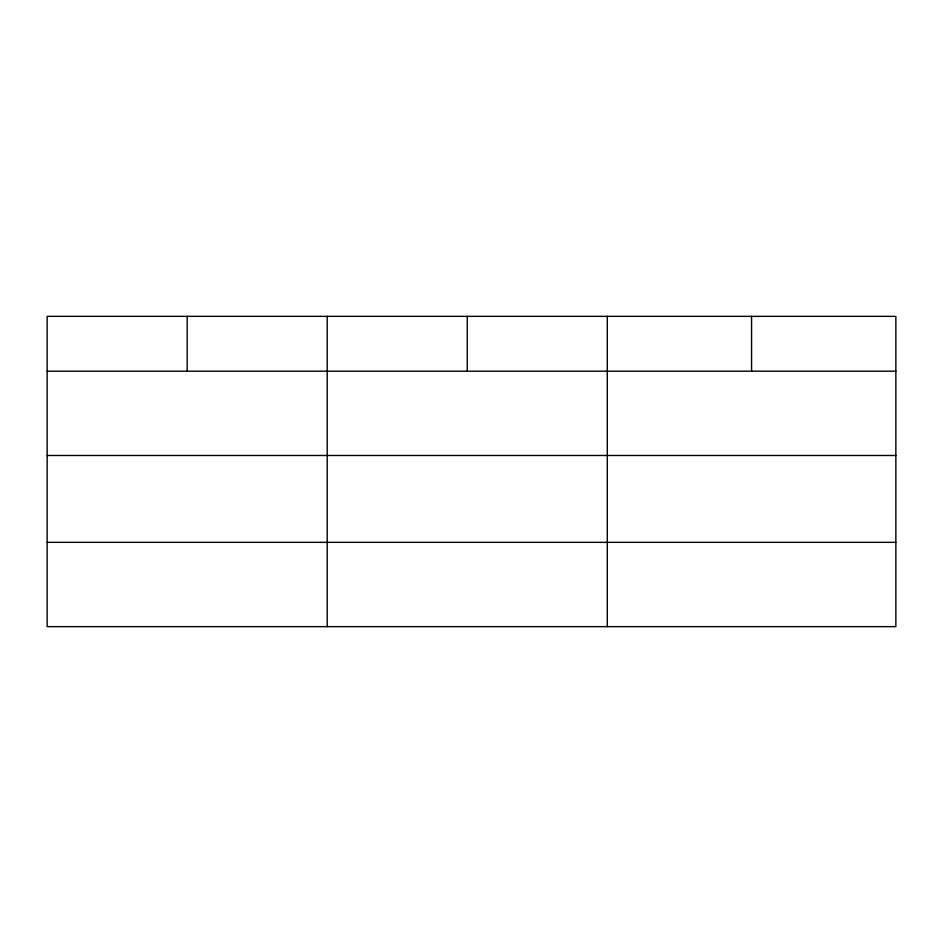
<?xml version="1.0" encoding="UTF-8"?>
<svg xmlns="http://www.w3.org/2000/svg" width="943" height="943" viewBox="0 0 943 943"><rect width="100%" height="100%" fill="white"/><g stroke="black" fill="none" stroke-linecap="round" stroke-linejoin="round"><path stroke-width="1.41" d="M895.85 455.481L895.85 316.353L47.15 316.353L47.15 626.647L895.85 626.647L895.85 455.481L47.15 455.481M47.15 371.177L895.85 371.177M47.15 542.343L895.85 542.343M751.571 316.353L751.571 371.177M607.292 316.353L607.292 626.647M467.256 316.353L467.256 371.177M327.221 316.353L327.221 626.647M187.186 316.353L187.186 371.177"/></g></svg>
